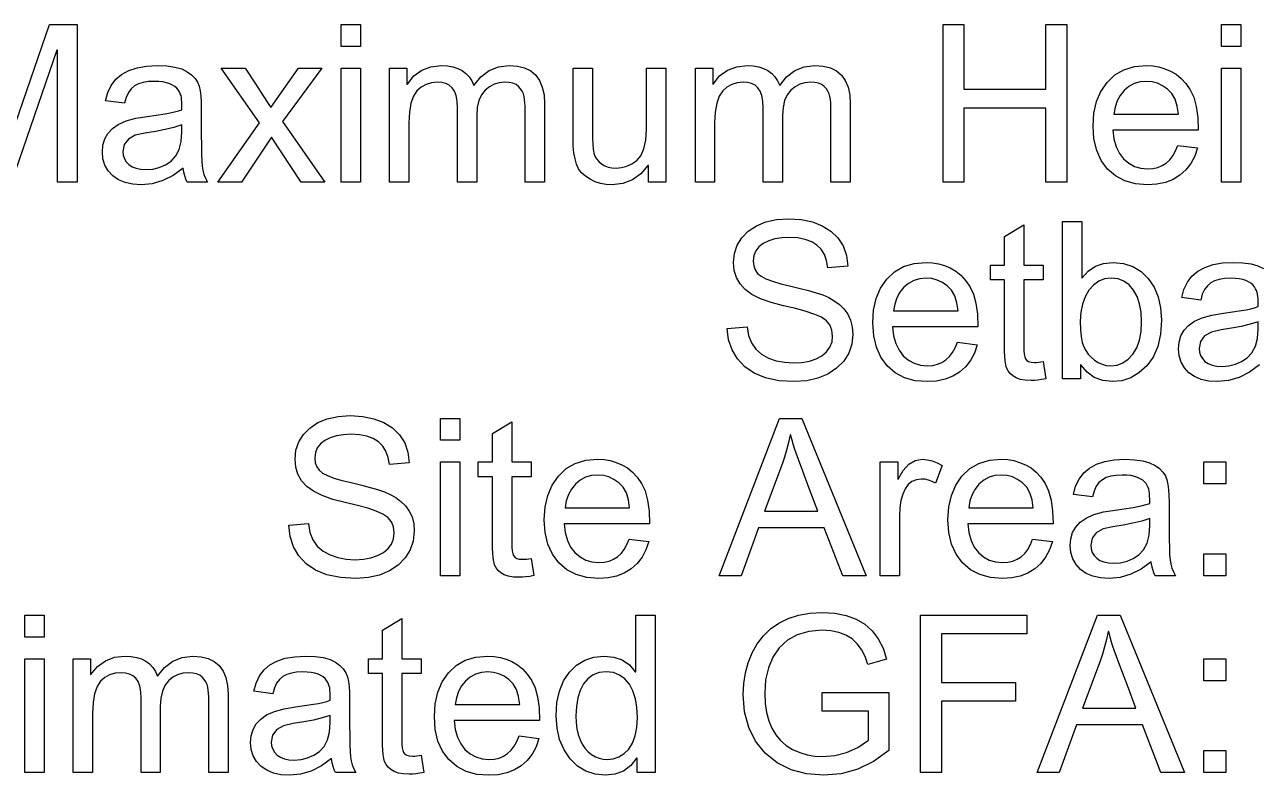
# Model space of a CAD drawing. Header units: metres. Extents: x -43 to 83, y -20 to 98.
# Drawn here: x -28.03 to -12.37, y -19.53 to -10 of the extents above; entities that cross this region are included whole.
import ezdxf

# ---------------------------------------------------------------- set-up
doc = ezdxf.new("R2010")
doc.units = ezdxf.units.M
doc.layers.add('METRICS', color=7, linetype='Continuous')

msp = doc.modelspace()

# ---------------------------------------------------------------- linework, layer by layer
at = {"layer": 'METRICS'}
for points in [[(-28.191, -11.392), (-27.714, -10), (-27.362, -10), (-27.362, -12)], [(-23.765, -10.278), (-24.011, -10.278), (-24.011, -10), (-23.765, -10), (-23.765, -10.278)], [(-14.798, -12), (-15.064, -12), (-15.064, -11.059), (-16.104, -11.059), (-16.104, -12), (-16.368, -12), (-16.368, -10), (-16.104, -10), (-16.104, -10.821), (-15.064, -10.821), (-15.064, -10), (-14.798, -10), (-14.798, -12)], [(-12.588, -10.278), (-12.834, -10.278), (-12.834, -10), (-12.588, -10), (-12.588, -10.278)], [(-27.362, -12), (-27.613, -12), (-27.613, -10.326), (-27.618, -10.326), (-28.194, -12)], [(-25.707, -12), (-25.965, -12), (-25.981, -11.963), (-25.995, -11.921), (-26.006, -11.874), (-26.015, -11.821), (-26.141, -11.914), (-26.272, -11.981), (-26.408, -12.021), (-26.548, -12.034), (-26.657, -12.027), (-26.753, -12.005), (-26.838, -11.97), (-26.91, -11.92), (-26.968, -11.858), (-27.009, -11.786), (-27.034, -11.706), (-27.042, -11.617), (-27.034, -11.531), (-27.01, -11.452), (-26.971, -11.382), (-26.915, -11.32), (-26.839, -11.266), (-26.74, -11.223), (-26.618, -11.189), (-26.472, -11.165), (-26.243, -11.131), (-26.182, -11.12), (-26.126, -11.108), (-26.076, -11.095), (-26.031, -11.08), (-26.032, -11.029), (-26.033, -10.986), (-26.035, -10.951), (-26.038, -10.924), (-26.043, -10.901), (-26.052, -10.878), (-26.063, -10.854), (-26.078, -10.829), (-26.098, -10.806), (-26.122, -10.785), (-26.151, -10.767), (-26.186, -10.75), (-26.226, -10.737), (-26.272, -10.728), (-26.324, -10.722), (-26.383, -10.72), (-26.458, -10.724), (-26.525, -10.735), (-26.584, -10.753), (-26.634, -10.779), (-26.676, -10.815), (-26.711, -10.863), (-26.739, -10.924), (-26.76, -10.997), (-27, -10.966), (-26.972, -10.862), (-26.929, -10.771), (-26.871, -10.694), (-26.797, -10.632), (-26.707, -10.583), (-26.602, -10.548), (-26.482, -10.527), (-26.347, -10.52), (-26.225, -10.525), (-26.121, -10.539), (-26.034, -10.563), (-25.964, -10.597), (-25.909, -10.637), (-25.865, -10.682), (-25.834, -10.731), (-25.814, -10.783), (-25.802, -10.842), (-25.793, -10.908), (-25.788, -10.982), (-25.786, -11.064), (-25.786, -11.394), (-25.785, -11.533), (-25.783, -11.646), (-25.779, -11.735), (-25.774, -11.799), (-25.766, -11.85), (-25.752, -11.901), (-25.732, -11.951), (-25.707, -12)], [(-24.217, -12), (-24.52, -12), (-24.896, -11.427), (-25.277, -12), (-25.576, -12), (-25.045, -11.246), (-25.533, -10.553), (-25.229, -10.553), (-25.097, -10.752), (-24.999, -10.902), (-24.935, -11.002), (-24.905, -11.053), (-24.55, -10.553), (-24.256, -10.553), (-24.757, -11.232), (-24.217, -12)], [(-23.765, -12), (-24.011, -12), (-24.011, -10.553), (-23.765, -10.553), (-23.765, -12)], [(-21.428, -12), (-21.674, -12), (-21.674, -11.086), (-21.675, -11.037), (-21.677, -10.992), (-21.682, -10.951), (-21.688, -10.913), (-21.697, -10.879), (-21.712, -10.846), (-21.732, -10.815), (-21.758, -10.786), (-21.79, -10.762), (-21.83, -10.745), (-21.878, -10.735), (-21.935, -10.731), (-22.004, -10.738), (-22.069, -10.756), (-22.129, -10.788), (-22.184, -10.832), (-22.23, -10.891), (-22.263, -10.965), (-22.283, -11.054), (-22.289, -11.16), (-22.289, -12), (-22.535, -12), (-22.535, -11.059), (-22.539, -10.972), (-22.551, -10.9), (-22.572, -10.843), (-22.601, -10.801), (-22.637, -10.77), (-22.681, -10.749), (-22.731, -10.736), (-22.789, -10.731), (-22.864, -10.738), (-22.933, -10.759), (-22.994, -10.793), (-23.048, -10.84), (-23.093, -10.907), (-23.125, -10.997), (-23.144, -11.111), (-23.15, -11.248), (-23.15, -12), (-23.396, -12), (-23.396, -10.553), (-23.175, -10.553), (-23.175, -10.754), (-23.169, -10.754), (-23.087, -10.652), (-22.987, -10.578), (-22.871, -10.534), (-22.737, -10.52), (-22.66, -10.524), (-22.591, -10.536), (-22.529, -10.555), (-22.474, -10.583), (-22.426, -10.619), (-22.385, -10.663), (-22.351, -10.714), (-22.325, -10.774), (-22.236, -10.663), (-22.133, -10.583), (-22.013, -10.536), (-21.879, -10.52), (-21.773, -10.527), (-21.682, -10.55), (-21.604, -10.588), (-21.541, -10.641), (-21.492, -10.709), (-21.457, -10.793), (-21.435, -10.892), (-21.428, -11.005), (-21.428, -12)], [(-19.889, -12), (-20.109, -12), (-20.109, -11.787), (-20.116, -11.787), (-20.207, -11.895), (-20.313, -11.972), (-20.434, -12.019), (-20.57, -12.034), (-20.645, -12.03), (-20.716, -12.017), (-20.785, -11.995), (-20.851, -11.964), (-20.91, -11.925), (-20.958, -11.88), (-20.996, -11.829), (-21.023, -11.77), (-21.041, -11.704), (-21.055, -11.628), (-21.063, -11.544), (-21.065, -11.45), (-21.065, -10.553), (-20.82, -10.553), (-20.82, -11.355), (-20.819, -11.444), (-20.815, -11.52), (-20.81, -11.582), (-20.802, -11.63), (-20.789, -11.67), (-20.768, -11.706), (-20.74, -11.739), (-20.705, -11.767), (-20.665, -11.791), (-20.62, -11.808), (-20.572, -11.818), (-20.52, -11.821), (-20.451, -11.815), (-20.385, -11.797), (-20.32, -11.767), (-20.258, -11.725), (-20.204, -11.664), (-20.166, -11.577), (-20.143, -11.465), (-20.135, -11.326), (-20.135, -10.553), (-19.889, -10.553), (-19.889, -12)], [(-17.547, -12), (-17.793, -12), (-17.793, -11.086), (-17.793, -11.037), (-17.796, -10.992), (-17.8, -10.951), (-17.806, -10.913), (-17.816, -10.879), (-17.831, -10.846), (-17.851, -10.815), (-17.877, -10.786), (-17.909, -10.762), (-17.949, -10.745), (-17.997, -10.735), (-18.053, -10.731), (-18.123, -10.738), (-18.188, -10.756), (-18.248, -10.788), (-18.303, -10.832), (-18.349, -10.891), (-18.382, -10.965), (-18.401, -11.054), (-18.408, -11.16), (-18.408, -12), (-18.653, -12), (-18.653, -11.059), (-18.658, -10.972), (-18.67, -10.9), (-18.691, -10.843), (-18.72, -10.801), (-18.756, -10.77), (-18.8, -10.749), (-18.85, -10.736), (-18.907, -10.731), (-18.983, -10.738), (-19.051, -10.759), (-19.113, -10.793), (-19.167, -10.84), (-19.212, -10.907), (-19.243, -10.997), (-19.262, -11.111), (-19.269, -11.248), (-19.269, -12), (-19.514, -12), (-19.514, -10.553), (-19.293, -10.553), (-19.293, -10.754), (-19.288, -10.754), (-19.206, -10.652), (-19.106, -10.578), (-18.989, -10.534), (-18.855, -10.52), (-18.779, -10.524), (-18.71, -10.536), (-18.648, -10.555), (-18.593, -10.583), (-18.545, -10.619), (-18.504, -10.663), (-18.47, -10.714), (-18.443, -10.774), (-18.355, -10.663), (-18.251, -10.583), (-18.132, -10.536), (-17.997, -10.52), (-17.892, -10.527), (-17.8, -10.55), (-17.723, -10.588), (-17.66, -10.641), (-17.61, -10.709), (-17.575, -10.793), (-17.554, -10.892), (-17.547, -11.005), (-17.547, -12)], [(-13.13, -11.338), (-14.214, -11.338), (-14.2, -11.451), (-14.172, -11.55), (-14.131, -11.635), (-14.077, -11.705), (-14.012, -11.761), (-13.94, -11.8), (-13.86, -11.824), (-13.772, -11.832), (-13.705, -11.828), (-13.643, -11.814), (-13.587, -11.79), (-13.536, -11.758), (-13.491, -11.716), (-13.452, -11.665), (-13.418, -11.604), (-13.39, -11.533), (-13.138, -11.565), (-13.175, -11.671), (-13.225, -11.765), (-13.287, -11.845), (-13.363, -11.913), (-13.45, -11.966), (-13.547, -12.004), (-13.655, -12.027), (-13.772, -12.034), (-13.926, -12.022), (-14.063, -11.984), (-14.181, -11.922), (-14.282, -11.834), (-14.362, -11.725), (-14.419, -11.598), (-14.454, -11.452), (-14.465, -11.288), (-14.454, -11.125), (-14.421, -10.978), (-14.365, -10.847), (-14.287, -10.733), (-14.189, -10.639), (-14.073, -10.573), (-13.938, -10.533), (-13.786, -10.52), (-13.707, -10.524), (-13.63, -10.537), (-13.555, -10.559), (-13.481, -10.589), (-13.41, -10.63), (-13.345, -10.683), (-13.286, -10.749), (-13.232, -10.826), (-13.187, -10.921), (-13.155, -11.038), (-13.136, -11.177), (-13.13, -11.338)], [(-12.588, -12), (-12.834, -12), (-12.834, -10.553), (-12.588, -10.553), (-12.588, -12)], [(-13.382, -11.136), (-13.396, -11.034), (-13.424, -10.946), (-13.465, -10.874), (-13.519, -10.818), (-13.582, -10.775), (-13.647, -10.745), (-13.715, -10.726), (-13.786, -10.72), (-13.869, -10.728), (-13.944, -10.749), (-14.011, -10.786), (-14.071, -10.836), (-14.121, -10.899), (-14.159, -10.969), (-14.186, -11.049), (-14.201, -11.136), (-13.382, -11.136)], [(-26.031, -11.363), (-26.031, -11.274), (-26.133, -11.305), (-26.245, -11.332), (-26.368, -11.355), (-26.502, -11.376), (-26.624, -11.405), (-26.711, -11.453), (-26.763, -11.522), (-26.78, -11.611), (-26.776, -11.659), (-26.762, -11.702), (-26.738, -11.741), (-26.705, -11.776), (-26.664, -11.804), (-26.614, -11.824), (-26.556, -11.836), (-26.49, -11.84), (-26.402, -11.834), (-26.319, -11.813), (-26.242, -11.779), (-26.17, -11.732), (-26.109, -11.668), (-26.066, -11.585), (-26.04, -11.484), (-26.031, -11.363)], [(-17.832, -13.087), (-17.847, -12.997), (-17.875, -12.919), (-17.916, -12.853), (-17.97, -12.799), (-18.037, -12.757), (-18.118, -12.727), (-18.211, -12.709), (-18.318, -12.703), (-18.415, -12.708), (-18.503, -12.722), (-18.582, -12.746), (-18.651, -12.78), (-18.707, -12.822), (-18.747, -12.873), (-18.771, -12.933), (-18.779, -13.002), (-18.773, -13.063), (-18.754, -13.115), (-18.723, -13.159), (-18.68, -13.195), (-18.619, -13.227), (-18.536, -13.258), (-18.43, -13.29), (-18.302, -13.321), (-18.183, -13.349), (-18.076, -13.377), (-17.98, -13.405), (-17.896, -13.433), (-17.821, -13.466), (-17.751, -13.506), (-17.686, -13.555), (-17.628, -13.611), (-17.579, -13.677), (-17.544, -13.753), (-17.523, -13.839), (-17.516, -13.935), (-17.529, -14.059), (-17.567, -14.171), (-17.631, -14.273), (-17.721, -14.364), (-17.831, -14.438), (-17.958, -14.491), (-18.099, -14.523), (-18.256, -14.534), (-18.454, -14.522), (-18.625, -14.487), (-18.769, -14.428), (-18.887, -14.346), (-18.98, -14.245), (-19.048, -14.13), (-19.091, -14.001), (-19.109, -13.857), (-18.858, -13.836), (-18.84, -13.948), (-18.803, -14.043), (-18.747, -14.122), (-18.673, -14.186), (-18.584, -14.234), (-18.487, -14.268), (-18.382, -14.288), (-18.267, -14.295), (-18.162, -14.29), (-18.066, -14.273), (-17.982, -14.244), (-17.908, -14.204), (-17.848, -14.154), (-17.805, -14.096), (-17.779, -14.03), (-17.771, -13.956), (-17.78, -13.879), (-17.807, -13.814), (-17.851, -13.76), (-17.914, -13.717), (-17.998, -13.68), (-18.106, -13.642), (-18.238, -13.606), (-18.395, -13.569), (-18.552, -13.529), (-18.685, -13.481), (-18.795, -13.426), (-18.881, -13.364), (-18.946, -13.292), (-18.993, -13.211), (-19.021, -13.121), (-19.03, -13.02), (-19.018, -12.905), (-18.983, -12.8), (-18.924, -12.706), (-18.842, -12.623), (-18.739, -12.554), (-18.619, -12.505), (-18.483, -12.476), (-18.329, -12.466), (-18.17, -12.476), (-18.028, -12.505), (-17.903, -12.554), (-17.793, -12.622), (-17.704, -12.708), (-17.638, -12.811), (-17.596, -12.93), (-17.578, -13.066), (-17.832, -13.087)], [(-14.602, -13.215), (-14.526, -13.13), (-14.436, -13.069), (-14.331, -13.032), (-14.211, -13.02), (-14.079, -13.032), (-13.96, -13.071), (-13.855, -13.134), (-13.764, -13.223), (-13.691, -13.332), (-13.638, -13.457), (-13.607, -13.598), (-13.596, -13.754), (-13.608, -13.932), (-13.643, -14.087), (-13.702, -14.221), (-13.784, -14.333), (-13.882, -14.421), (-13.987, -14.484), (-14.101, -14.522), (-14.222, -14.534), (-14.343, -14.521), (-14.449, -14.48), (-14.541, -14.413), (-14.619, -14.319), (-14.625, -14.319), (-14.625, -14.5), (-14.854, -14.5), (-14.854, -12.5), (-14.608, -12.5), (-14.608, -13.215), (-14.602, -13.215)], [(-15.065, -14.497), (-15.118, -14.507), (-15.166, -14.514), (-15.21, -14.518), (-15.25, -14.519), (-15.325, -14.516), (-15.389, -14.505), (-15.442, -14.487), (-15.484, -14.462), (-15.518, -14.432), (-15.544, -14.398), (-15.563, -14.36), (-15.574, -14.319), (-15.582, -14.271), (-15.587, -14.214), (-15.59, -14.149), (-15.591, -14.076), (-15.591, -13.242), (-15.769, -13.242), (-15.769, -13.053), (-15.591, -13.053), (-15.591, -12.692), (-15.345, -12.544), (-15.345, -13.053), (-15.1, -13.053), (-15.1, -13.242), (-15.345, -13.242), (-15.345, -14.089), (-15.344, -14.14), (-15.34, -14.183), (-15.332, -14.217), (-15.323, -14.244), (-15.307, -14.264), (-15.283, -14.278), (-15.25, -14.287), (-15.209, -14.29), (-15.182, -14.289), (-15.155, -14.287), (-15.127, -14.284), (-15.1, -14.279), (-15.065, -14.497)], [(-15.926, -13.838), (-17.011, -13.838), (-16.997, -13.951), (-16.969, -14.05), (-16.928, -14.135), (-16.874, -14.205), (-16.809, -14.261), (-16.737, -14.3), (-16.657, -14.324), (-16.569, -14.332), (-16.501, -14.328), (-16.44, -14.314), (-16.383, -14.29), (-16.333, -14.258), (-16.288, -14.216), (-16.249, -14.165), (-16.215, -14.104), (-16.187, -14.033), (-15.935, -14.065), (-15.972, -14.171), (-16.021, -14.265), (-16.084, -14.345), (-16.16, -14.413), (-16.247, -14.466), (-16.344, -14.504), (-16.451, -14.527), (-16.569, -14.534), (-16.723, -14.522), (-16.859, -14.484), (-16.978, -14.422), (-17.078, -14.334), (-17.159, -14.225), (-17.216, -14.098), (-17.25, -13.952), (-17.262, -13.788), (-17.251, -13.625), (-17.217, -13.478), (-17.162, -13.347), (-17.084, -13.233), (-16.986, -13.139), (-16.87, -13.073), (-16.735, -13.033), (-16.583, -13.02), (-16.504, -13.024), (-16.427, -13.037), (-16.352, -13.059), (-16.278, -13.089), (-16.207, -13.13), (-16.142, -13.183), (-16.083, -13.249), (-16.029, -13.326), (-15.984, -13.421), (-15.952, -13.538), (-15.933, -13.677), (-15.926, -13.838)], [(-12.353, -14.321), (-12.479, -14.414), (-12.61, -14.481), (-12.746, -14.521), (-12.887, -14.534), (-12.995, -14.527), (-13.092, -14.505), (-13.176, -14.47), (-13.248, -14.42), (-13.306, -14.358), (-13.348, -14.286), (-13.372, -14.206), (-13.381, -14.117), (-13.373, -14.031), (-13.349, -13.952), (-13.309, -13.882), (-13.253, -13.82), (-13.178, -13.766), (-13.079, -13.723), (-12.956, -13.689), (-12.81, -13.665), (-12.581, -13.631), (-12.52, -13.62), (-12.464, -13.608), (-12.414, -13.595), (-12.37, -13.58), (-12.37, -13.529), (-12.371, -13.486), (-12.374, -13.451), (-12.377, -13.424), (-12.382, -13.401), (-12.39, -13.378), (-12.402, -13.354), (-12.417, -13.329), (-12.436, -13.306), (-12.46, -13.285), (-12.49, -13.267), (-12.524, -13.25), (-12.564, -13.237), (-12.61, -13.228), (-12.663, -13.222), (-12.722, -13.22), (-12.797, -13.224), (-12.863, -13.235), (-12.922, -13.253), (-12.972, -13.279), (-13.014, -13.315), (-13.05, -13.363), (-13.078, -13.424), (-13.098, -13.497), (-13.338, -13.466), (-13.311, -13.362), (-13.268, -13.271), (-13.209, -13.194), (-13.135, -13.132), (-13.046, -13.083), (-12.941, -13.048), (-12.82, -13.027), (-12.685, -13.02), (-12.563, -13.025), (-12.459, -13.039), (-12.372, -13.063), (-12.302, -13.097)], [(-16.179, -13.636), (-16.193, -13.534), (-16.22, -13.446), (-16.261, -13.374), (-16.316, -13.318), (-16.378, -13.275), (-16.444, -13.245), (-16.512, -13.226), (-16.583, -13.22), (-16.665, -13.228), (-16.74, -13.249), (-16.808, -13.286), (-16.868, -13.336), (-16.918, -13.399), (-16.956, -13.469), (-16.983, -13.549), (-16.997, -13.636), (-16.179, -13.636)], [(-14.241, -14.332), (-14.16, -14.323), (-14.086, -14.296), (-14.019, -14.25), (-13.96, -14.186), (-13.911, -14.105), (-13.876, -14.009), (-13.856, -13.899), (-13.849, -13.774), (-13.855, -13.653), (-13.874, -13.546), (-13.906, -13.451), (-13.951, -13.37), (-14.007, -13.304), (-14.073, -13.258), (-14.148, -13.23), (-14.233, -13.22), (-14.318, -13.23), (-14.393, -13.259), (-14.461, -13.307), (-14.519, -13.374), (-14.567, -13.457), (-14.6, -13.549), (-14.621, -13.652), (-14.628, -13.765), (-14.625, -13.872), (-14.616, -13.962), (-14.602, -14.036), (-14.583, -14.093), (-14.557, -14.14), (-14.526, -14.184), (-14.489, -14.224), (-14.447, -14.261), (-14.4, -14.292), (-14.35, -14.314), (-14.297, -14.328), (-14.241, -14.332)], [(-12.37, -13.863), (-12.37, -13.774), (-12.471, -13.805), (-12.584, -13.832), (-12.707, -13.855), (-12.84, -13.876), (-12.962, -13.905), (-13.049, -13.953), (-13.101, -14.022), (-13.119, -14.111), (-13.114, -14.159), (-13.1, -14.202), (-13.076, -14.241), (-13.044, -14.276), (-13.002, -14.304), (-12.952, -14.324), (-12.894, -14.336), (-12.828, -14.34), (-12.74, -14.334), (-12.657, -14.313), (-12.58, -14.279), (-12.508, -14.232), (-12.448, -14.168), (-12.404, -14.085), (-12.378, -13.984), (-12.37, -13.863)], [(-23.398, -15.587), (-23.413, -15.497), (-23.441, -15.419), (-23.482, -15.353), (-23.536, -15.299), (-23.603, -15.257), (-23.684, -15.227), (-23.777, -15.209), (-23.884, -15.203), (-23.982, -15.208), (-24.07, -15.222), (-24.148, -15.246), (-24.217, -15.28), (-24.273, -15.322), (-24.313, -15.373), (-24.337, -15.433), (-24.345, -15.502), (-24.339, -15.563), (-24.32, -15.615), (-24.29, -15.659), (-24.246, -15.695), (-24.185, -15.727), (-24.102, -15.758), (-23.996, -15.79), (-23.868, -15.821), (-23.749, -15.849), (-23.642, -15.877), (-23.547, -15.905), (-23.462, -15.933), (-23.387, -15.966), (-23.317, -16.006), (-23.252, -16.055), (-23.194, -16.111), (-23.145, -16.177), (-23.11, -16.253), (-23.089, -16.339), (-23.082, -16.435), (-23.095, -16.559), (-23.133, -16.671), (-23.197, -16.773), (-23.287, -16.864), (-23.398, -16.938), (-23.524, -16.991), (-23.665, -17.023), (-23.823, -17.034), (-24.02, -17.022), (-24.191, -16.987), (-24.336, -16.928), (-24.454, -16.846), (-24.546, -16.745), (-24.614, -16.63), (-24.657, -16.501), (-24.675, -16.357), (-24.424, -16.336), (-24.406, -16.448), (-24.369, -16.543), (-24.313, -16.622), (-24.239, -16.686), (-24.15, -16.734), (-24.054, -16.768), (-23.948, -16.788), (-23.834, -16.795), (-23.728, -16.79), (-23.633, -16.773), (-23.548, -16.744), (-23.474, -16.704), (-23.414, -16.654), (-23.371, -16.596), (-23.346, -16.53), (-23.337, -16.456), (-23.346, -16.379), (-23.373, -16.314), (-23.418, -16.26), (-23.48, -16.217), (-23.564, -16.18), (-23.672, -16.142), (-23.804, -16.106), (-23.961, -16.069), (-24.118, -16.029), (-24.252, -15.981), (-24.361, -15.926), (-24.447, -15.864), (-24.513, -15.792), (-24.559, -15.711), (-24.587, -15.621), (-24.596, -15.52), (-24.584, -15.405), (-24.549, -15.3), (-24.49, -15.206), (-24.408, -15.123), (-24.305, -15.054), (-24.186, -15.005), (-24.049, -14.976), (-23.895, -14.966), (-23.737, -14.976), (-23.595, -15.005), (-23.469, -15.054), (-23.359, -15.122), (-23.27, -15.208), (-23.204, -15.311), (-23.163, -15.43), (-23.145, -15.566), (-23.398, -15.587)], [(-22.505, -15.278), (-22.75, -15.278), (-22.75, -15), (-22.505, -15), (-22.505, -15.278)], [(-17.344, -17), (-17.643, -17), (-17.877, -16.392), (-18.712, -16.392), (-18.933, -17), (-19.213, -17), (-18.445, -15), (-18.16, -15), (-17.344, -17)], [(-21.565, -16.997), (-21.617, -17.007), (-21.665, -17.014), (-21.709, -17.018), (-21.749, -17.019), (-21.824, -17.016), (-21.888, -17.005), (-21.941, -16.987), (-21.984, -16.962), (-22.017, -16.932), (-22.043, -16.898), (-22.062, -16.86), (-22.074, -16.819), (-22.081, -16.771), (-22.086, -16.714), (-22.089, -16.649), (-22.09, -16.576), (-22.09, -15.742), (-22.269, -15.742), (-22.269, -15.553), (-22.09, -15.553), (-22.09, -15.192), (-21.844, -15.044), (-21.844, -15.553), (-21.599, -15.553), (-21.599, -15.742), (-21.844, -15.742), (-21.844, -16.589), (-21.843, -16.64), (-21.839, -16.683), (-21.832, -16.717), (-21.822, -16.744), (-21.806, -16.764), (-21.782, -16.778), (-21.749, -16.787), (-21.708, -16.79), (-21.681, -16.789), (-21.654, -16.787), (-21.627, -16.784), (-21.599, -16.779), (-21.565, -16.997)], [(-17.958, -16.181), (-18.067, -15.892), (-18.15, -15.672), (-18.206, -15.523), (-18.235, -15.444), (-18.251, -15.396), (-18.268, -15.341), (-18.286, -15.279), (-18.304, -15.209), (-18.311, -15.209), (-18.332, -15.308), (-18.356, -15.403), (-18.383, -15.495), (-18.413, -15.583), (-18.637, -16.181), (-17.958, -16.181)], [(-22.505, -17), (-22.75, -17), (-22.75, -15.553), (-22.505, -15.553), (-22.505, -17)], [(-20.095, -16.338), (-21.18, -16.338), (-21.166, -16.451), (-21.138, -16.55), (-21.097, -16.635), (-21.043, -16.705), (-20.978, -16.761), (-20.906, -16.8), (-20.826, -16.824), (-20.738, -16.832), (-20.671, -16.828), (-20.609, -16.814), (-20.553, -16.79), (-20.502, -16.758), (-20.457, -16.716), (-20.418, -16.665), (-20.384, -16.604), (-20.356, -16.533), (-20.104, -16.565), (-20.141, -16.671), (-20.191, -16.765), (-20.253, -16.845), (-20.329, -16.913), (-20.416, -16.966), (-20.513, -17.004), (-20.62, -17.027), (-20.738, -17.034), (-20.892, -17.022), (-21.028, -16.984), (-21.147, -16.922), (-21.248, -16.834), (-21.328, -16.725), (-21.385, -16.598), (-21.42, -16.452), (-21.431, -16.288), (-21.42, -16.125), (-21.387, -15.978), (-21.331, -15.847), (-21.253, -15.733), (-21.155, -15.639), (-21.039, -15.573), (-20.904, -15.533), (-20.752, -15.52), (-20.673, -15.524), (-20.596, -15.537), (-20.521, -15.559), (-20.447, -15.589), (-20.376, -15.63), (-20.311, -15.683), (-20.252, -15.749), (-20.198, -15.826), (-20.153, -15.921), (-20.121, -16.038), (-20.102, -16.177), (-20.095, -16.338)], [(-16.379, -15.598), (-16.464, -15.824), (-16.509, -15.801), (-16.554, -15.784), (-16.599, -15.774), (-16.643, -15.771), (-16.707, -15.779), (-16.764, -15.802), (-16.812, -15.84), (-16.851, -15.894), (-16.882, -15.962), (-16.905, -16.042), (-16.918, -16.135), (-16.922, -16.24), (-16.922, -17), (-17.168, -17), (-17.168, -15.553), (-16.944, -15.553), (-16.944, -15.771), (-16.939, -15.771), (-16.875, -15.661), (-16.803, -15.583), (-16.722, -15.535), (-16.632, -15.52), (-16.569, -15.525), (-16.506, -15.539), (-16.443, -15.564), (-16.379, -15.598)], [(-14.971, -16.338), (-16.056, -16.338), (-16.042, -16.451), (-16.014, -16.55), (-15.973, -16.635), (-15.919, -16.705), (-15.854, -16.761), (-15.782, -16.8), (-15.702, -16.824), (-15.614, -16.832), (-15.546, -16.828), (-15.485, -16.814), (-15.428, -16.79), (-15.378, -16.758), (-15.333, -16.716), (-15.294, -16.665), (-15.26, -16.604), (-15.232, -16.533), (-14.98, -16.565), (-15.017, -16.671), (-15.067, -16.765), (-15.129, -16.845), (-15.205, -16.913), (-15.292, -16.966), (-15.389, -17.004), (-15.496, -17.027), (-15.614, -17.034), (-15.768, -17.022), (-15.904, -16.984), (-16.023, -16.922), (-16.123, -16.834), (-16.204, -16.725), (-16.261, -16.598), (-16.295, -16.452), (-16.307, -16.288), (-16.296, -16.125), (-16.262, -15.978), (-16.207, -15.847), (-16.129, -15.733), (-16.031, -15.639), (-15.915, -15.573), (-15.78, -15.533), (-15.628, -15.52), (-15.549, -15.524), (-15.472, -15.537), (-15.397, -15.559), (-15.323, -15.589), (-15.252, -15.63), (-15.187, -15.683), (-15.128, -15.749), (-15.074, -15.826), (-15.029, -15.921), (-14.997, -16.038), (-14.978, -16.177), (-14.971, -16.338)], [(-13.42, -17), (-13.678, -17), (-13.694, -16.963), (-13.708, -16.921), (-13.72, -16.874), (-13.729, -16.821), (-13.854, -16.914), (-13.985, -16.981), (-14.121, -17.021), (-14.262, -17.034), (-14.37, -17.027), (-14.467, -17.005), (-14.551, -16.97), (-14.623, -16.92), (-14.681, -16.858), (-14.723, -16.786), (-14.748, -16.706), (-14.756, -16.617), (-14.748, -16.531), (-14.724, -16.452), (-14.684, -16.382), (-14.628, -16.32), (-14.553, -16.266), (-14.454, -16.223), (-14.331, -16.189), (-14.186, -16.165), (-13.956, -16.131), (-13.895, -16.12), (-13.839, -16.108), (-13.789, -16.095), (-13.745, -16.08), (-13.745, -16.029), (-13.747, -15.986), (-13.749, -15.951), (-13.752, -15.924), (-13.757, -15.901), (-13.765, -15.878), (-13.777, -15.854), (-13.792, -15.829), (-13.811, -15.806), (-13.835, -15.785), (-13.865, -15.767), (-13.899, -15.75), (-13.939, -15.737), (-13.985, -15.728), (-14.038, -15.722), (-14.097, -15.72), (-14.172, -15.724), (-14.239, -15.735), (-14.297, -15.753), (-14.347, -15.779), (-14.39, -15.815), (-14.425, -15.863), (-14.453, -15.924), (-14.473, -15.997), (-14.714, -15.966), (-14.686, -15.862), (-14.643, -15.771), (-14.584, -15.694), (-14.51, -15.632), (-14.421, -15.583), (-14.316, -15.548), (-14.196, -15.527), (-14.06, -15.52), (-13.938, -15.525), (-13.834, -15.539), (-13.747, -15.563), (-13.677, -15.597), (-13.622, -15.637), (-13.579, -15.682), (-13.547, -15.731), (-13.527, -15.783), (-13.515, -15.842), (-13.506, -15.908), (-13.501, -15.982), (-13.499, -16.064), (-13.499, -16.394), (-13.499, -16.533), (-13.496, -16.646), (-13.493, -16.735), (-13.488, -16.799), (-13.479, -16.85), (-13.465, -16.901), (-13.445, -16.951), (-13.42, -17)], [(-12.778, -15.832), (-13.057, -15.832), (-13.057, -15.553), (-12.778, -15.553), (-12.778, -15.832)], [(-20.348, -16.136), (-20.362, -16.034), (-20.39, -15.946), (-20.431, -15.874), (-20.485, -15.818), (-20.547, -15.775), (-20.613, -15.745), (-20.681, -15.726), (-20.752, -15.72), (-20.834, -15.728), (-20.91, -15.749), (-20.977, -15.786), (-21.037, -15.836), (-21.087, -15.899), (-21.125, -15.969), (-21.152, -16.049), (-21.166, -16.136), (-20.348, -16.136)], [(-15.224, -16.136), (-15.238, -16.034), (-15.266, -15.946), (-15.306, -15.874), (-15.361, -15.818), (-15.423, -15.775), (-15.489, -15.745), (-15.557, -15.726), (-15.628, -15.72), (-15.71, -15.728), (-15.785, -15.749), (-15.853, -15.786), (-15.913, -15.836), (-15.963, -15.899), (-16.001, -15.969), (-16.028, -16.049), (-16.042, -16.136), (-15.224, -16.136)], [(-13.745, -16.363), (-13.745, -16.274), (-13.846, -16.305), (-13.959, -16.332), (-14.082, -16.355), (-14.216, -16.376), (-14.337, -16.405), (-14.424, -16.453), (-14.476, -16.522), (-14.494, -16.611), (-14.489, -16.659), (-14.475, -16.702), (-14.452, -16.741), (-14.419, -16.776), (-14.377, -16.804), (-14.327, -16.824), (-14.269, -16.836), (-14.203, -16.84), (-14.115, -16.834), (-14.033, -16.813), (-13.955, -16.779), (-13.883, -16.732), (-13.823, -16.668), (-13.78, -16.585), (-13.754, -16.484), (-13.745, -16.363)], [(-12.778, -17), (-13.057, -17), (-13.057, -16.72), (-12.778, -16.72), (-12.778, -17)], [(-27.782, -17.778), (-28.027, -17.778), (-28.027, -17.5), (-27.782, -17.5), (-27.782, -17.778)], [(-20.025, -19.5), (-20.254, -19.5), (-20.254, -19.316), (-20.259, -19.316), (-20.334, -19.411), (-20.425, -19.48), (-20.534, -19.52), (-20.659, -19.534), (-20.786, -19.521), (-20.903, -19.481), (-21.008, -19.416), (-21.103, -19.323), (-21.181, -19.21), (-21.237, -19.081), (-21.27, -18.937), (-21.281, -18.777), (-21.271, -18.611), (-21.239, -18.463), (-21.187, -18.334), (-21.113, -18.223), (-21.023, -18.134), (-20.918, -18.071), (-20.801, -18.032), (-20.67, -18.02), (-20.548, -18.032), (-20.442, -18.069), (-20.351, -18.131), (-20.276, -18.218), (-20.27, -18.218), (-20.27, -17.5), (-20.025, -17.5), (-20.025, -19.5)], [(-17.057, -19.22), (-17.251, -19.358), (-17.453, -19.456), (-17.664, -19.514), (-17.884, -19.534), (-18.103, -19.517), (-18.299, -19.464), (-18.474, -19.376), (-18.626, -19.254), (-18.749, -19.102), (-18.837, -18.927), (-18.89, -18.729), (-18.907, -18.508), (-18.9, -18.369), (-18.878, -18.234), (-18.842, -18.104), (-18.792, -17.98), (-18.727, -17.864), (-18.649, -17.762), (-18.558, -17.674), (-18.452, -17.6), (-18.334, -17.541), (-18.203, -17.499), (-18.059, -17.474), (-17.903, -17.466), (-17.743, -17.475), (-17.599, -17.503), (-17.473, -17.549), (-17.362, -17.614), (-17.269, -17.697), (-17.192, -17.799), (-17.131, -17.919), (-17.087, -18.058), (-17.325, -18.125), (-17.358, -18.024), (-17.403, -17.936), (-17.458, -17.862), (-17.525, -17.801), (-17.603, -17.753), (-17.692, -17.719), (-17.792, -17.699), (-17.903, -17.692), (-18.073, -17.706), (-18.22, -17.748), (-18.346, -17.817), (-18.449, -17.913), (-18.529, -18.032), (-18.587, -18.168), (-18.622, -18.322), (-18.633, -18.492), (-18.627, -18.62), (-18.611, -18.737), (-18.583, -18.842), (-18.544, -18.937), (-18.494, -19.02), (-18.433, -19.092), (-18.361, -19.154), (-18.279, -19.205), (-18.189, -19.244), (-18.096, -19.273), (-17.999, -19.29), (-17.898, -19.295), (-17.744, -19.282), (-17.595, -19.244), (-17.452, -19.179), (-17.314, -19.089), (-17.314, -18.718), (-17.903, -18.718), (-17.903, -18.48), (-17.057, -18.48), (-17.057, -19.22)], [(-15.306, -17.737), (-16.39, -17.737), (-16.39, -18.357), (-15.45, -18.357), (-15.45, -18.594), (-16.39, -18.594), (-16.39, -19.5), (-16.655, -19.5), (-16.655, -17.5), (-15.306, -17.5), (-15.306, -17.737)], [(-13.306, -19.5), (-13.604, -19.5), (-13.839, -18.892), (-14.674, -18.892), (-14.895, -19.5), (-15.175, -19.5), (-14.407, -17.5), (-14.121, -17.5), (-13.306, -19.5)], [(-22.96, -19.497), (-23.013, -19.507), (-23.061, -19.514), (-23.105, -19.518), (-23.145, -19.519), (-23.22, -19.516), (-23.284, -19.505), (-23.337, -19.487), (-23.379, -19.462), (-23.413, -19.432), (-23.439, -19.398), (-23.458, -19.36), (-23.469, -19.319), (-23.476, -19.271), (-23.482, -19.214), (-23.485, -19.149), (-23.486, -19.076), (-23.486, -18.242), (-23.664, -18.242), (-23.664, -18.053), (-23.486, -18.053), (-23.486, -17.692), (-23.24, -17.544), (-23.24, -18.053), (-22.995, -18.053), (-22.995, -18.242), (-23.24, -18.242), (-23.24, -19.089), (-23.239, -19.14), (-23.234, -19.183), (-23.227, -19.217), (-23.218, -19.244), (-23.202, -19.264), (-23.178, -19.278), (-23.145, -19.287), (-23.104, -19.29), (-23.077, -19.289), (-23.05, -19.287), (-23.022, -19.284), (-22.995, -19.279), (-22.96, -19.497)], [(-13.92, -18.681), (-14.029, -18.392), (-14.112, -18.172), (-14.167, -18.023), (-14.196, -17.944), (-14.213, -17.896), (-14.23, -17.841), (-14.247, -17.779), (-14.266, -17.709), (-14.273, -17.709), (-14.294, -17.808), (-14.318, -17.903), (-14.345, -17.995), (-14.375, -18.083), (-14.599, -18.681), (-13.92, -18.681)], [(-27.782, -19.5), (-28.027, -19.5), (-28.027, -18.053), (-27.782, -18.053), (-27.782, -19.5)], [(-25.445, -19.5), (-25.69, -19.5), (-25.69, -18.586), (-25.691, -18.537), (-25.694, -18.492), (-25.698, -18.451), (-25.704, -18.413), (-25.713, -18.379), (-25.728, -18.346), (-25.749, -18.315), (-25.774, -18.286), (-25.806, -18.262), (-25.847, -18.245), (-25.895, -18.235), (-25.951, -18.231), (-26.021, -18.238), (-26.086, -18.256), (-26.146, -18.288), (-26.201, -18.332), (-26.247, -18.391), (-26.279, -18.465), (-26.299, -18.554), (-26.306, -18.66), (-26.306, -19.5), (-26.551, -19.5), (-26.551, -18.559), (-26.555, -18.472), (-26.568, -18.4), (-26.588, -18.343), (-26.617, -18.301), (-26.654, -18.27), (-26.697, -18.249), (-26.748, -18.236), (-26.805, -18.231), (-26.88, -18.238), (-26.949, -18.259), (-27.01, -18.293), (-27.065, -18.34), (-27.109, -18.407), (-27.141, -18.497), (-27.16, -18.611), (-27.166, -18.748), (-27.166, -19.5), (-27.412, -19.5), (-27.412, -18.053), (-27.191, -18.053), (-27.191, -18.254), (-27.186, -18.254), (-27.103, -18.152), (-27.004, -18.078), (-26.887, -18.034), (-26.753, -18.02), (-26.677, -18.024), (-26.608, -18.036), (-26.545, -18.055), (-26.49, -18.083), (-26.442, -18.119), (-26.402, -18.163), (-26.368, -18.214), (-26.341, -18.274), (-26.253, -18.163), (-26.149, -18.083), (-26.03, -18.036), (-25.895, -18.02), (-25.789, -18.027), (-25.698, -18.05), (-25.621, -18.088), (-25.557, -18.141), (-25.508, -18.209), (-25.473, -18.293), (-25.452, -18.392), (-25.445, -18.505), (-25.445, -19.5)], [(-23.824, -19.5), (-24.082, -19.5), (-24.098, -19.463), (-24.112, -19.421), (-24.124, -19.374), (-24.132, -19.321), (-24.258, -19.414), (-24.389, -19.481), (-24.525, -19.521), (-24.666, -19.534), (-24.774, -19.527), (-24.871, -19.505), (-24.955, -19.47), (-25.027, -19.42), (-25.085, -19.358), (-25.127, -19.286), (-25.151, -19.206), (-25.16, -19.117), (-25.152, -19.031), (-25.128, -18.952), (-25.088, -18.882), (-25.032, -18.82), (-24.957, -18.766), (-24.858, -18.723), (-24.735, -18.689), (-24.589, -18.665), (-24.36, -18.631), (-24.299, -18.62), (-24.243, -18.608), (-24.193, -18.595), (-24.149, -18.58), (-24.149, -18.529), (-24.15, -18.486), (-24.153, -18.451), (-24.156, -18.424), (-24.161, -18.401), (-24.169, -18.378), (-24.181, -18.354), (-24.196, -18.329), (-24.215, -18.306), (-24.239, -18.285), (-24.269, -18.267), (-24.303, -18.25), (-24.343, -18.237), (-24.389, -18.228), (-24.442, -18.222), (-24.501, -18.22), (-24.576, -18.224), (-24.642, -18.235), (-24.701, -18.253), (-24.751, -18.279), (-24.793, -18.315), (-24.829, -18.363), (-24.857, -18.424), (-24.877, -18.497), (-25.117, -18.466), (-25.09, -18.362), (-25.047, -18.271), (-24.988, -18.194), (-24.914, -18.132), (-24.825, -18.083), (-24.72, -18.048), (-24.599, -18.027), (-24.464, -18.02), (-24.342, -18.025), (-24.238, -18.039), (-24.151, -18.063), (-24.081, -18.097), (-24.026, -18.137), (-23.983, -18.182), (-23.951, -18.231), (-23.931, -18.283), (-23.919, -18.342), (-23.91, -18.408), (-23.905, -18.482), (-23.903, -18.564), (-23.903, -18.894), (-23.902, -19.033), (-23.9, -19.146), (-23.897, -19.235), (-23.892, -19.299), (-23.883, -19.35), (-23.869, -19.401), (-23.849, -19.451), (-23.824, -19.5)], [(-21.491, -18.838), (-22.576, -18.838), (-22.562, -18.951), (-22.534, -19.05), (-22.493, -19.135), (-22.439, -19.205), (-22.374, -19.261), (-22.301, -19.3), (-22.221, -19.324), (-22.134, -19.332), (-22.066, -19.328), (-22.004, -19.314), (-21.948, -19.29), (-21.898, -19.258), (-21.853, -19.216), (-21.813, -19.165), (-21.78, -19.104), (-21.752, -19.033), (-21.499, -19.065), (-21.536, -19.171), (-21.586, -19.265), (-21.649, -19.345), (-21.724, -19.413), (-21.811, -19.466), (-21.909, -19.504), (-22.016, -19.527), (-22.134, -19.534), (-22.288, -19.522), (-22.424, -19.484), (-22.543, -19.422), (-22.643, -19.334), (-22.724, -19.225), (-22.781, -19.098), (-22.815, -18.952), (-22.827, -18.788), (-22.816, -18.625), (-22.782, -18.478), (-22.727, -18.347), (-22.649, -18.233), (-22.551, -18.139), (-22.434, -18.073), (-22.3, -18.033), (-22.147, -18.02), (-22.069, -18.024), (-21.992, -18.037), (-21.916, -18.059), (-21.842, -18.089), (-21.772, -18.13), (-21.707, -18.183), (-21.647, -18.249), (-21.593, -18.326), (-21.549, -18.421), (-21.517, -18.538), (-21.498, -18.677), (-21.491, -18.838)], [(-12.778, -18.332), (-13.057, -18.332), (-13.057, -18.053), (-12.778, -18.053), (-12.778, -18.332)], [(-21.744, -18.636), (-21.758, -18.534), (-21.785, -18.446), (-21.826, -18.374), (-21.881, -18.318), (-21.943, -18.275), (-22.008, -18.245), (-22.076, -18.226), (-22.147, -18.22), (-22.23, -18.228), (-22.305, -18.249), (-22.373, -18.286), (-22.432, -18.336), (-22.483, -18.399), (-22.521, -18.469), (-22.547, -18.549), (-22.562, -18.636), (-21.744, -18.636)], [(-20.633, -19.332), (-20.556, -19.324), (-20.484, -19.299), (-20.419, -19.258), (-20.36, -19.2), (-20.311, -19.125), (-20.276, -19.033), (-20.255, -18.925), (-20.248, -18.799), (-20.255, -18.673), (-20.274, -18.561), (-20.306, -18.462), (-20.351, -18.377), (-20.407, -18.309), (-20.475, -18.26), (-20.554, -18.23), (-20.644, -18.22), (-20.734, -18.23), (-20.812, -18.259), (-20.878, -18.307), (-20.932, -18.374), (-20.975, -18.457), (-21.006, -18.551), (-21.024, -18.658), (-21.03, -18.777), (-21.027, -18.864), (-21.017, -18.943), (-21, -19.016), (-20.977, -19.082), (-20.949, -19.14), (-20.915, -19.191), (-20.875, -19.234), (-20.831, -19.269), (-20.783, -19.297), (-20.734, -19.317), (-20.684, -19.328), (-20.633, -19.332)], [(-24.149, -18.863), (-24.149, -18.774), (-24.25, -18.805), (-24.363, -18.832), (-24.486, -18.855), (-24.619, -18.876), (-24.741, -18.905), (-24.828, -18.953), (-24.88, -19.022), (-24.898, -19.111), (-24.893, -19.159), (-24.879, -19.202), (-24.855, -19.241), (-24.823, -19.276), (-24.781, -19.304), (-24.731, -19.324), (-24.673, -19.336), (-24.607, -19.34), (-24.519, -19.334), (-24.436, -19.313), (-24.359, -19.279), (-24.287, -19.232), (-24.227, -19.168), (-24.183, -19.085), (-24.157, -18.984), (-24.149, -18.863)], [(-12.778, -19.5), (-13.057, -19.5), (-13.057, -19.22), (-12.778, -19.22), (-12.778, -19.5)]]:
    msp.add_lwpolyline(points, dxfattribs=at)

doc.saveas('drawing.dxf')
